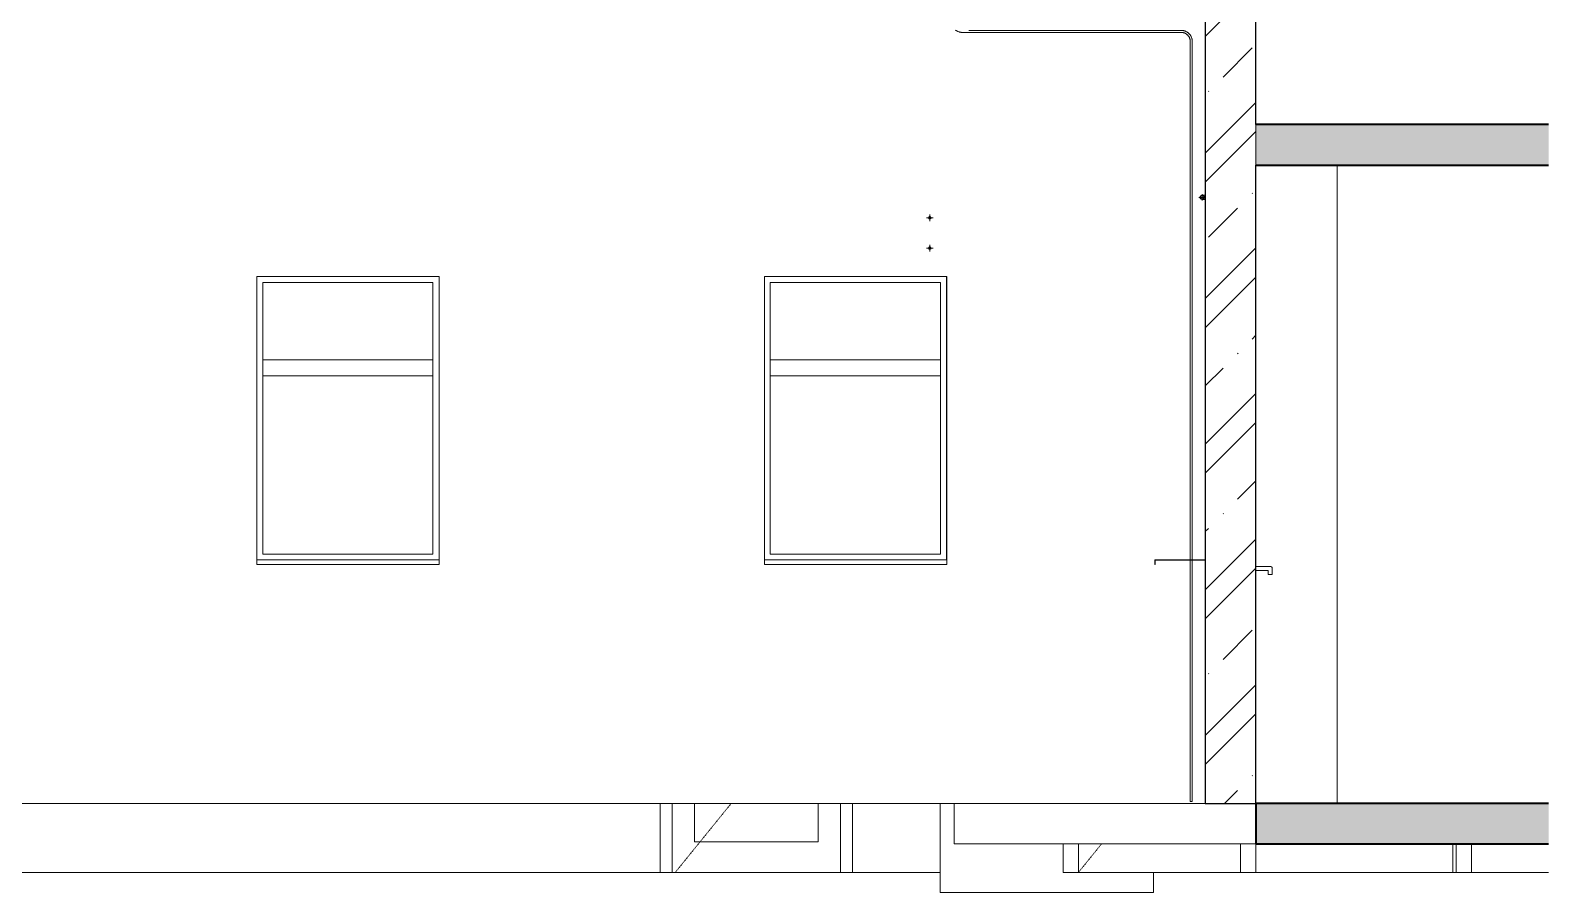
# Model space of a CAD drawing. Header units: millimetres. Extents: x -20192 to 462224, y -45352 to 20466.
# Drawn here: x 83014 to 90508, y 430 to 4685 of the extents above; entities that cross this region are included whole.
import ezdxf

# ---------------------------------------------------------------- set-up
doc = ezdxf.new("R2010")
doc.units = ezdxf.units.MM
doc.linetypes.add('Čárka', pattern=[6.35, 3.175, -3.175])
for name, color, linetype, lineweight in [('A-DOOR', 31, 'Continuous', 9), ('A-DOOR-FRAM', 31, 'Continuous', 9), ('A-FLOR', 192, 'Continuous', 9), ('A-FLOR-PATT', 8, 'Continuous', 35), ('A-GENM', 13, 'Continuous', 9), ('A-GLAZ', 151, 'Continuous', 9), ('A-WALL', 113, 'Continuous', 9), ('A-WALL-PATT', 111, 'Continuous', 25), ('E-POWR-CNDT', 130, 'Continuous', 9), ('E-POWR-CNTR', 130, 'Continuous', 9), ('E-POWR-DROP', 130, 'Continuous', 9), ('E-POWR-RISE', 130, 'Continuous', 9), ('Q-SPCQ', 91, 'Continuous', 9), ('S-COLS', 52, 'Continuous', 9)]:
    doc.layers.add(name, color=color, linetype=linetype, lineweight=lineweight)
pattern_1 = [(45, (140051.8, -4e-10), (-359.21, 359.21), []), (45, (140195.47, -4e-10), (-359.21, 359.21), []), (45, (140482.84, -4e-10), (-215.526, 502.8943), [203.2, -101.6, 3.353, -98.247])]

# ---------------------------------------------------------------- blocks, each defined once
blk = doc.blocks.new('OKNO_1k_nadsvetlik - OKNO_1k_nadsvetlik_1200 x 1500-1969479-VB3-V-Bourání')
at = {"layer": 'A-GLAZ'}
blk.add_line((18477.2, 2020), (18477.2, 3520), dxfattribs=at)
blk = doc.blocks.new('parapet s nosem_vnitní - parapet s nosem_vnitní-1280356-VB3-V-Bourání')
at = {"layer": 'A-GENM'}
for p, q in [((18798.2, 2040), (18728.2, 2040)), ((18808.2, 2000), (18808.2, 2030)), ((18728.2, 2020), (18788.2, 2020)), ((18788.2, 2020), (18788.2, 2000)), ((18788.2, 2000), (18808.2, 2000))]:
    blk.add_line(p, q, dxfattribs=at)
for end in [90, 45]:
    blk.add_arc((18798.2, 2030), 10, 0, end, dxfattribs=at)
blk = doc.blocks.new('parapet_ext - parapet_ext-1802071-VB3-V-Bourání')
at = {"layer": 'Q-SPCQ'}
for p, q in [((18477.2, 2072), (18228.2, 2072)), ((18228.2, 2072), (18228.2, 2050)), ((18228.2, 2050), (18230.2, 2050)), ((18230.2, 2070), (18477.2, 2070)), ((18230.2, 2050), (18230.2, 2070))]:
    blk.add_line(p, q, dxfattribs=at)
blk = doc.blocks.new('DVERE_1k_oblozka - DD03_01_800x1970_koupelna-1549489-VB3-V-Bourání')
at = {"layer": 'A-DOOR', "linetype": 'Čárka'}
blk.add_line((17851.9, 530), (17965.6, 670), dxfattribs=at)
at = {"layer": 'A-DOOR'}
blk.add_line((18651.9, 530), (17851.9, 530), dxfattribs=at)
at = {"layer": 'A-DOOR-FRAM'}
for p, q in [((17776.9, 670), (17776.9, 530)), ((17851.9, 530), (17851.9, 670)), ((18651.9, 670), (18651.9, 530)), ((18726.9, 670), (18726.9, 530)), ((17776.9, 530), (17851.9, 530)), ((18726.9, 530), (18651.9, 530))]:
    blk.add_line(p, q, dxfattribs=at)
blk = doc.blocks.new('DVERE_1k_oblozka - DD03_01_600x1970_koupelna-1549511-VB3-V-Bourání')
at = {"layer": 'A-DOOR-FRAM'}
for p, q in [((19700.4, 530), (19700.4, 670)), ((19716.9, 530), (19700.4, 530))]:
    blk.add_line(p, q, dxfattribs=at)
blk = doc.blocks.new('DVERE_1k_oblozka - DD03_01_600x1970_koupelna-V28-VB3-V-Bourání')
at = {"layer": 'A-DOOR'}
blk.add_line((20172.6, 530), (19791.9, 530), dxfattribs=at)
at = {"layer": 'A-DOOR-FRAM'}
for p, q in [((19716.9, 530), (19716.9, 670)), ((19791.9, 530), (19791.9, 670)), ((19791.9, 530), (19716.9, 530))]:
    blk.add_line(p, q, dxfattribs=at)
blk = doc.blocks.new('DVERE_1k_oblozka - DD03_01_800x1970_koupelna-1549510-VB3-V-Bourání')
at = {"layer": 'A-DOOR'}
for p, q in [((15846.9, 870), (15846.9, 530)), ((15956.9, 870), (15956.9, 680)), ((16566.9, 680), (16566.9, 870)), ((16676.9, 530), (16676.9, 870)), ((15956.9, 680), (16566.9, 680)), ((16676.9, 530), (15846.9, 530))]:
    blk.add_line(p, q, dxfattribs=at)
at = {"layer": 'A-DOOR', "linetype": 'Čárka'}
blk.add_line((15861.9, 530), (16138.1, 870), dxfattribs=at)
at = {"layer": 'A-DOOR-FRAM'}
for p, q in [((15786.9, 870), (15786.9, 530)), ((16736.9, 530), (16736.9, 870)), ((15786.9, 530), (15846.9, 530)), ((16736.9, 530), (16676.9, 530))]:
    blk.add_line(p, q, dxfattribs=at)
blk = doc.blocks.new('OKNO_1k_nadsvetlik - OKNO_1k_nadsvetlik_1000 x 1500-1969505-VB3-V-Bourání')
at = {"layer": 'A-GLAZ'}
for p, q in [((17201.1, 2072), (17201.1, 3470)), ((17201.3, 3470), (17201.3, 2072)), ((16331.1, 2100), (16331.1, 3440)), ((16331.1, 3440), (17171.1, 3440)), ((17171, 3060), (17171, 3440)), ((17171.1, 3440), (17171.1, 2100)), ((16331.1, 3060), (17171.1, 3060)), ((16331.1, 3060), (16331.1, 2980)), ((17171.1, 2980), (17171.1, 3060)), ((17171.1, 2980), (16331.1, 2980)), ((17171, 2980), (17171, 2100)), ((17171.1, 2100), (16331.1, 2100))]:
    blk.add_line(p, q, dxfattribs=at)
blk = doc.blocks.new('parapet_ext - parapet_ext-1802137-VB3-V-Bourání')
at = {"layer": 'Q-SPCQ'}
for p, q in [((16302.5, 2072), (16301.1, 2072)), ((16301.1, 2070), (16302.5, 2070)), ((16302.5, 2050), (16302.5, 2072)), ((17202.5, 2072), (16302.5, 2072)), ((17202.5, 2050), (16302.5, 2050)), ((17202.5, 2072), (17202.5, 2050))]:
    blk.add_line(p, q, dxfattribs=at)
blk = doc.blocks.new('Conduit Elbow - without Fittings - EMT - Standard-1159697-VB3-V-Bourání')
at = {"layer": 'E-POWR-CNDT', "flags": 128}
for points in [[(18452.5, 3861.4), (18452.6, 3861.8), (18452.6, 3862.2), (18452.7, 3862.6), (18452.7, 3863), (18452.8, 3863.4), (18452.9, 3863.8), (18453, 3864.2), (18453.2, 3864.6), (18453.3, 3864.9), (18453.5, 3865.3), (18453.7, 3865.7), (18453.8, 3866), (18454.1, 3866.4), (18454.3, 3866.7), (18454.5, 3867), (18454.8, 3867.3), (18455, 3867.6), (18455.3, 3867.9), (18455.6, 3868.2), (18455.9, 3868.5), (18456.2, 3868.8), (18456.5, 3869), (18456.8, 3869.2), (18457.1, 3869.5), (18457.5, 3869.7), (18457.8, 3869.9), (18458.2, 3870.1), (18458.5, 3870.2), (18458.9, 3870.4), (18459.3, 3870.5), (18459.7, 3870.6), (18460.1, 3870.7), (18460.4, 3870.8), (18460.8, 3870.9), (18461.2, 3871), (18461.6, 3871), (18462, 3871), (18462.4, 3871.1), (18462.5, 3871.1)], [(18462.5, 3851), (18462.1, 3851), (18461.7, 3851), (18461.3, 3851.1), (18460.9, 3851.1), (18460.6, 3851.2), (18460.2, 3851.3), (18459.8, 3851.4), (18459.4, 3851.5), (18459, 3851.7), (18458.6, 3851.8), (18458.3, 3852), (18457.9, 3852.1), (18457.6, 3852.3), (18457.2, 3852.5), (18456.9, 3852.8), (18456.6, 3853), (18456.2, 3853.2), (18455.9, 3853.5), (18455.6, 3853.8), (18455.4, 3854.1), (18455.1, 3854.3), (18454.8, 3854.7), (18454.6, 3855), (18454.3, 3855.3), (18454.1, 3855.6), (18453.9, 3856), (18453.7, 3856.3), (18453.5, 3856.7), (18453.4, 3857), (18453.2, 3857.4), (18453.1, 3857.8), (18452.9, 3858.2), (18452.8, 3858.5), (18452.7, 3858.9), (18452.7, 3859.3), (18452.6, 3859.7)], [(18478.2, 3851), (18476.5, 3851), (18474.5, 3851), (18472.7, 3851), (18471, 3851), (18469.4, 3851), (18468.1, 3851), (18466.8, 3851), (18465.7, 3851), (18464.8, 3851), (18464, 3851), (18463.4, 3851), (18463, 3851), (18462.7, 3851), (18462.6, 3851), (18462.5, 3851)], [(18462.6, 3871.1), (18462.9, 3871.1), (18463.3, 3871.1), (18463.8, 3871.1), (18464.6, 3871.1), (18465.5, 3871.1), (18466.5, 3871.1), (18467.7, 3871.1), (18469.1, 3871.1), (18470.6, 3871.1), (18472.2, 3871.1), (18474, 3871.1), (18476, 3871.1), (18478.1, 3871.1)]]:
    blk.add_lwpolyline(points, dxfattribs=at)
at = {"layer": 'E-POWR-CNDT'}
for start, end in [(0, 180), (180, 360)]:
    blk.add_arc((18462.5, 3861), 10, start, end, dxfattribs=at)

msp = doc.modelspace()

# ---------------------------------------------------------------- hatches: boundary and pattern name
at = {"layer": 'A-FLOR-PATT', "lineweight": 9}
for points in [[(89606, 4020), (90507.7, 4020), (90507.7, 4220), (89063.3, 4220), (89063.3, 4020), (89155.1, 4020)], [(90507.7, 670), (90507.7, 870), (89063.3, 870), (89063.3, 670)]]:
    msp.add_hatch(color=256, dxfattribs=at).paths.add_polyline_path(points)
at = {"layer": 'A-WALL-PATT', "lineweight": 9}
h = msp.add_hatch(dxfattribs=at)
h.set_pattern_fill('FP_39', color=256, angle=225, style=0, pattern_type=2)
h.set_pattern_definition(pattern_1)
h.paths.add_polyline_path([(88813.3, 4220), (89063.3, 4220), (89063.3, 8210), (88813.3, 8210), (88813.3, 4343.5)])
h = msp.add_hatch(dxfattribs=at)
h.set_pattern_fill('FP_39', color=256, angle=225, style=0, pattern_type=2)
h.set_pattern_definition(pattern_1)
h.paths.add_polyline_path([(88929.7, 870), (89063.3, 870), (89063.3, 4220), (88813.3, 4220), (88813.3, 870)])
at = {"layer": 'E-POWR-DROP'}
for points in [[(87455.7, 3751.3), (87461.1, 3755.5), (87462, 3757.7), (87462, 3762.3), (87457.8, 3767.8), (87451, 3768.7), (87447, 3766.3), (87444.4, 3760), (87447, 3753.7), (87448.9, 3752.2), (87453.3, 3751.6)], [(87455.7, 3601.7), (87461.1, 3605.9), (87462, 3608), (87462, 3612.7), (87457.8, 3618.1), (87451, 3619), (87447, 3616.7), (87444.4, 3610.3), (87447, 3604), (87448.9, 3602.6), (87453.3, 3602)]]:
    msp.add_hatch(color=256, dxfattribs=at).paths.add_polyline_path(points)

# ---------------------------------------------------------------- linework, layer by layer
at = {"layer": 'A-FLOR', "lineweight": 35}
for p, q in [((90507.7, 4220), (89063.3, 4220)), ((89063.3, 4020), (90507.7, 4020)), ((90507.7, 870), (89063.3, 870)), ((89063.3, 870), (89063.3, 670)), ((89063.3, 670), (90507.7, 670))]:
    msp.add_line(p, q, dxfattribs=at)
at = {"layer": 'A-FLOR'}
for p in [(87573.5, 870), (89063.3, 670)]:
    msp.add_line(p, (87573.5, 670), dxfattribs=at)
at = {"layer": 'A-WALL', "lineweight": 25}
for p, q in [((88813.3, 8210), (88813.3, 870)), ((89063.3, 4220), (89063.3, 7140)), ((89063.3, 870), (89063.3, 4020)), ((88813.3, 870), (89063.3, 870))]:
    msp.add_line(p, q, dxfattribs=at)
at = {"layer": 'A-WALL'}
for p, q in [((89063.3, 4020), (89063.3, 4220)), ((87505.1, 870), (87505.1, 430)), ((82267.7, 530), (86122.1, 530)), ((87072.1, 530), (87505.1, 530)), ((88558, 430), (88558, 530)), ((89062.1, 530), (90035.6, 530)), ((87505.1, 430), (88558, 430))]:
    msp.add_line(p, q, dxfattribs=at)
at = {"layer": 'A-WALL', "color": 41}
for p, q in [((84132, 2070), (84132, 3470)), ((84132, 3470), (85032, 3470)), ((85032, 3470), (85032, 2072)), ((86637, 2070), (86637, 3470)), ((86637, 3470), (87537, 3470)), ((87537, 3470), (87537, 2072)), ((62471, 870), (88813.3, 870))]:
    msp.add_line(p, q, dxfattribs=at)
at = {"layer": 'E-POWR-CNDT', "color": 41}
for p, q in [((87613.8, 4675), (87646.4, 4675)), ((88661.5, 4685), (87646.4, 4685)), ((87646.4, 4675), (88661.5, 4675)), ((88694, 4685), (88661.5, 4685)), ((88661.5, 4675), (88694, 4675)), ((88739, 4630), (88739, 4597.5)), ((88739, 4597.5), (88739, 2072)), ((88749, 4597.5), (88749, 4630)), ((88749, 2072), (88749, 4597.5)), ((88739, 2070), (88739, 880)), ((88749, 880), (88749, 2070)), ((88739, 880), (88749, 880))]:
    msp.add_line(p, q, dxfattribs=at)
at = {"layer": 'E-POWR-CNDT', "color": 41, "flags": 128}
for points in [[(87580.5, 4686.2), (87582.3, 4684.9), (87584.1, 4683.7), (87586, 4682.6), (87587.9, 4681.5), (87589.9, 4680.5), (87591.9, 4679.6), (87593.9, 4678.7), (87596, 4678), (87598.1, 4677.3), (87600.2, 4676.7), (87602.3, 4676.2), (87604.5, 4675.8), (87606.7, 4675.5), (87608.9, 4675.2), (87611.1, 4675.1), (87613.3, 4675), (87613.8, 4675)], [(88749, 4630), (88748.9, 4632.2), (88748.8, 4634.4), (88748.6, 4636.6), (88748.3, 4638.8), (88747.9, 4640.9), (88747.4, 4643.1), (88746.8, 4645.2), (88746.2, 4647.3), (88745.4, 4649.4), (88744.6, 4651.4), (88743.7, 4653.4), (88742.8, 4655.4), (88741.7, 4657.3), (88740.6, 4659.2), (88739.4, 4661.1), (88738.1, 4662.8), (88736.7, 4664.6), (88735.3, 4666.3), (88733.8, 4667.9), (88732.3, 4669.5), (88730.7, 4671), (88729, 4672.4), (88727.3, 4673.8), (88725.5, 4675.1), (88723.7, 4676.3), (88721.8, 4677.4), (88719.9, 4678.5), (88717.9, 4679.5), (88715.9, 4680.4), (88713.9, 4681.3), (88711.8, 4682), (88709.7, 4682.7), (88707.6, 4683.3), (88705.5, 4683.8), (88703.3, 4684.2), (88701.1, 4684.5), (88699, 4684.8), (88696.8, 4684.9), (88694.6, 4685), (88694, 4685)], [(88694, 4675), (88695.8, 4675), (88697.6, 4674.9), (88699.4, 4674.7), (88701.1, 4674.4), (88702.9, 4674.1), (88704.7, 4673.7), (88706.4, 4673.2), (88708.1, 4672.7), (88709.8, 4672.1), (88711.5, 4671.4), (88713.1, 4670.7), (88714.7, 4669.9), (88716.3, 4669.1), (88717.9, 4668.1), (88719.4, 4667.1), (88720.8, 4666.1), (88722.3, 4665), (88723.6, 4663.8), (88725, 4662.6), (88726.2, 4661.4), (88727.5, 4660), (88728.6, 4658.7), (88729.8, 4657.3), (88730.8, 4655.8), (88731.8, 4654.3), (88732.8, 4652.8), (88733.7, 4651.2), (88734.5, 4649.6), (88735.2, 4648), (88735.9, 4646.3), (88736.5, 4644.6), (88737.1, 4642.9), (88737.6, 4641.2), (88738, 4639.4), (88738.3, 4637.6), (88738.6, 4635.9), (88738.8, 4634.1), (88738.9, 4632.3), (88739, 4630.5), (88739, 4630)]]:
    msp.add_lwpolyline(points, dxfattribs=at)
at = {"layer": 'E-POWR-CNTR'}
for p, q in [((88781.7, 3861), (88813.7, 3861)), ((88797.7, 3845), (88797.7, 3877)), ((87437.3, 3760), (87469.3, 3760)), ((87453.3, 3744), (87453.3, 3776)), ((87437.3, 3610.3), (87469.3, 3610.3)), ((87453.3, 3594.3), (87453.3, 3626.3))]:
    msp.add_line(p, q, dxfattribs=at)
at = {"layer": 'E-POWR-RISE'}
for radius, start, end in [(8.96, 0, 180), (8.97, 180, 0)]:
    msp.add_arc((88797.7, 3861), radius, start, end, dxfattribs=at)
at = {"layer": 'S-COLS'}
msp.add_line((89463.3, 4020), (89463.3, 870), dxfattribs=at)

# ---------------------------------------------------------------- block references
at = {"layer": 'A-DOOR', "linetype": 'Čárka'}
for name in ['DVERE_1k_oblozka - DD03_01_800x1970_koupelna-1549510-VB3-V-Bourání', 'DVERE_1k_oblozka - DD03_01_800x1970_koupelna-1549489-VB3-V-Bourání', 'DVERE_1k_oblozka - DD03_01_600x1970_koupelna-1549511-VB3-V-Bourání', 'DVERE_1k_oblozka - DD03_01_600x1970_koupelna-V28-VB3-V-Bourání']:
    msp.add_blockref(name, (70335.2, 0), dxfattribs=at)
at = {"layer": 'A-GENM'}
msp.add_blockref('parapet s nosem_vnitní - parapet s nosem_vnitní-1280356-VB3-V-Bourání', (70335.2, 0), dxfattribs=at)
at = {"layer": 'A-GLAZ'}
for name, p in [('OKNO_1k_nadsvetlik - OKNO_1k_nadsvetlik_1000 x 1500-1969505-VB3-V-Bourání', (67830.2, 0)), ('OKNO_1k_nadsvetlik - OKNO_1k_nadsvetlik_1000 x 1500-1969505-VB3-V-Bourání', (70335.2, 0)), ('OKNO_1k_nadsvetlik - OKNO_1k_nadsvetlik_1200 x 1500-1969479-VB3-V-Bourání', (70335.2, 0))]:
    msp.add_blockref(name, p, dxfattribs=at)
at = {"layer": 'E-POWR-CNDT'}
msp.add_blockref('Conduit Elbow - without Fittings - EMT - Standard-1159697-VB3-V-Bourání', (70335.2, 0), dxfattribs=at)
at = {"layer": 'Q-SPCQ'}
for name, p in [('parapet_ext - parapet_ext-1802137-VB3-V-Bourání', (67830.2, 0)), ('parapet_ext - parapet_ext-1802137-VB3-V-Bourání', (70335.2, 0)), ('parapet_ext - parapet_ext-1802071-VB3-V-Bourání', (70335.2, 0))]:
    msp.add_blockref(name, p, dxfattribs=at)

doc.saveas('drawing.dxf')
